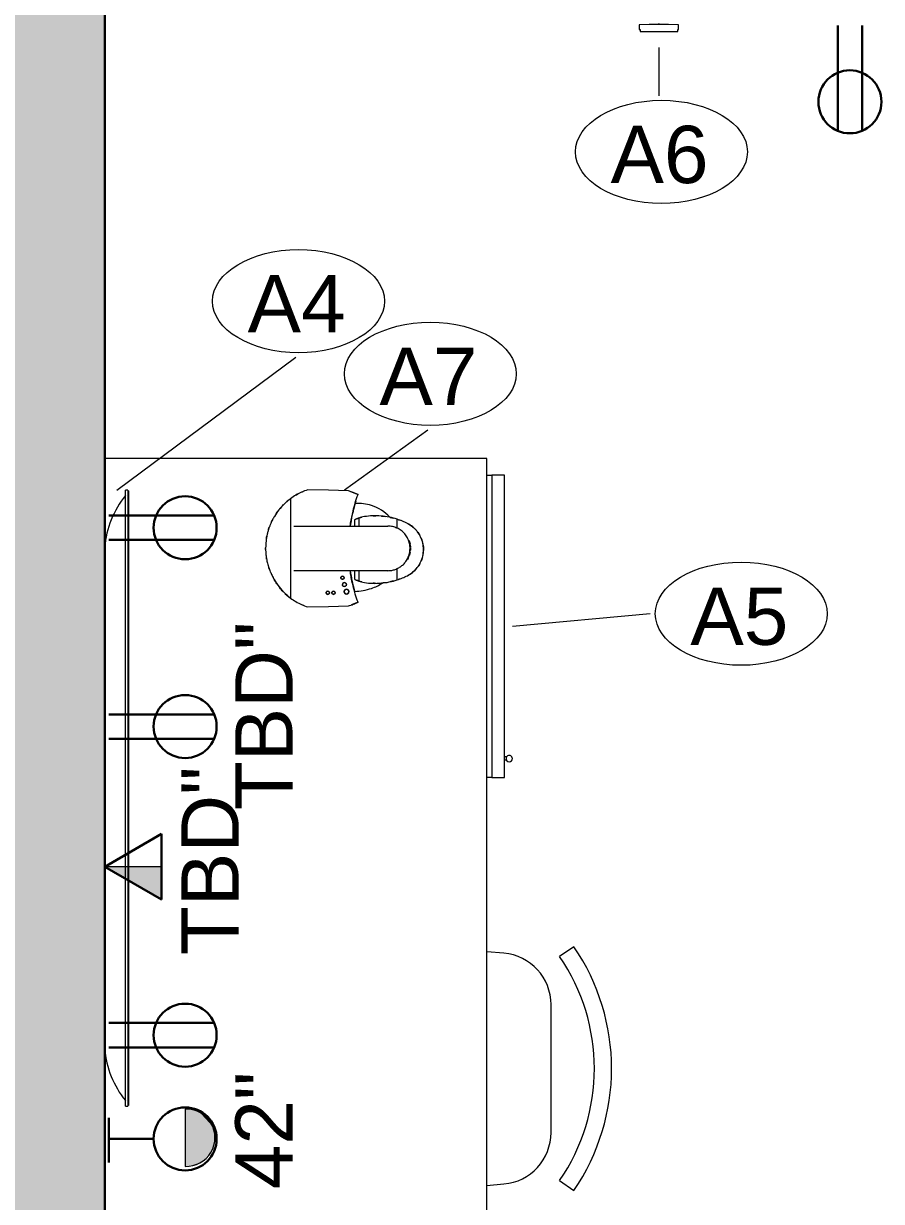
# Model space of a CAD drawing. Header units: inches. Extents: x -1176 to 1507, y -2563 to 978.
# Drawn here: x -219.9 to -152.6, y 132 to 224.5 of the extents above; entities that cross this region are included whole.
import ezdxf

# ---------------------------------------------------------------- set-up
doc = ezdxf.new("R2010")
doc.units = ezdxf.units.IN
doc.header["$MEASUREMENT"] = 0
for name, color, linetype, lineweight in [('A-ANNO-NOTE', 131, 'Continuous', 40), ('A-DETL-GENF', 92, 'Continuous', 18), ('A-WALL', 113, 'Continuous', 18), ('A-WALL-PATT', 111, 'Continuous', 18), ('I-FURN', 30, 'Continuous', 9), ('Q-CASE', 31, 'Continuous', 9), ('Q-SPCQ', 91, 'Continuous', 9), ('Q-SPCQ-IDEN', 132, 'Continuous', 9)]:
    doc.layers.add(name, color=color, linetype=linetype, lineweight=lineweight)
doc.styles.add('Arial', font='arial.ttf', dxfattribs={"height": 4.5})
doc.styles.add('Swis721 Lt BT', font='swissl.ttf', dxfattribs={"height": 4.5})

# ---------------------------------------------------------------- blocks, each defined once
blk = doc.blocks.new('F-Chairs - Side 01-V20-2nd Floor Power _ Signal')
at = {"layer": 'I-FURN'}
for p, q in [((-9.567, -3.524), (-8.802, -4.642)), ((8.802, -4.642), (9.567, -3.524)), ((5.019, -5.319), (-5.019, -5.319)), ((-9.066, -9.03), (-9.181, -10.351)), ((9.181, -10.351), (9.066, -9.03))]:
    blk.add_line(p, q, dxfattribs=at)
for centre, radius, start, end in [((0, -17.506), 16.942, 55.61966, 124.38034), ((0, -17.506), 15.588, 55.61966, 124.38034), ((-5.019, -9.381), 4.062, 90, 175.03026), ((5.019, -9.381), 4.063, 4.96974, 90)]:
    blk.add_arc(centre, radius, start, end, dxfattribs=at)
blk = doc.blocks.new('Desk5 - Desk-6998014-2nd Floor Power _ Signal')
at = {"layer": 'Q-CASE'}
for p, q in [((2331.407, 493.829), (2247.482, 493.829)), ((2247.482, 493.829), (2247.482, 463.829))]:
    blk.add_line(p, q, dxfattribs=at)
blk = doc.blocks.new('A-Flat_Screen_TV - OLED 55BGP 55_-V69-2nd Floor Power _ Signal')
at = {"layer": 'Q-SPCQ'}
for p, q in [((-24.199, 0.188), (24.199, 0.188)), ((-24.199, 0.188), (-24.199, 0)), ((24.199, 0), (-24.199, 0)), ((-24.137, 0), (-24.137, -0.062)), ((24.137, -0.062), (24.137, 0)), ((24.199, 0), (24.199, 0.188)), ((24.137, -0.062), (-24.137, -0.062))]:
    blk.add_line(p, q, dxfattribs=at)
for centre, start, end in [((-19.1, -5.576), 94.6372, 128.96562), ((19.1, -5.576), 51.03438, 85.3628)]:
    blk.add_arc(centre, 7.413, start, end, dxfattribs=at)
blk = doc.blocks.new('A-UC Refrigerator - A-UC Refrigerator-V81-2nd Floor Power _ Signal')
at = {"layer": 'Q-SPCQ'}
for p, q in [((-11.875, -16.75), (-11.875, -16.375)), ((11.875, -16.375), (11.875, -16.75)), ((11.875, -16.75), (-11.875, -16.75)), ((-11.875, -16.75), (-11.875, -17.75)), ((11.875, -16.75), (-11.875, -16.75)), ((11.875, -17.75), (11.875, -16.75)), ((-11.875, -17.75), (11.875, -17.75)), ((-10.5, -17.75), (-10.5, -17.907)), ((-10.5, -17.75), (-10.5, -17.907)), ((-10.25, -17.928), (-10.25, -17.75)), ((-10.25, -17.928), (-10.25, -17.75))]:
    blk.add_line(p, q, dxfattribs=at)
for start, end in [(90, 270), (270, 90)]:
    blk.add_arc((-10.395, -18.125), 0.25, start, end, dxfattribs=at)
blk = doc.blocks.new('HVAC_Other_LK-Systems_Room-Thermostat-S1-Dti-24V-NO - Room Thermostat S1 Dti 24V NO-6786672-2nd Floor Power _ Signal')
at = {"layer": 'A-DETL-GENF', "lineweight": 9}
for p, q in [((-1.549, 0.121), (-1.549, -0.052)), ((-1.476, 0.121), (-1.549, 0.121)), ((-1.476, 0.121), (-1.549, 0.121)), ((-1.549, 0.121), (-1.549, -0.226)), ((-1.476, 0.279), (-1.476, 0.121)), ((1.476, 0.279), (-1.476, 0.279)), ((1.476, 0.279), (-1.476, 0.279)), ((-1.476, 0.279), (-1.476, 0.121)), ((1.476, 0.121), (1.476, 0.279)), ((1.476, 0.121), (1.476, 0.279)), ((1.549, 0.121), (1.476, 0.121)), ((1.549, 0.121), (1.476, 0.121)), ((1.549, -0.226), (1.549, 0.121)), ((1.549, -0.226), (1.549, 0.121)), ((-1.549, -0.052), (-1.549, -0.226)), ((-1.549, -0.226), (-0.757, -0.254)), ((-1.549, -0.226), (-0.757, -0.254)), ((-0.757, -0.254), (0, -0.263)), ((-0.757, -0.254), (-0.063, -0.262)), ((-0.063, -0.262), (-0.061, -0.299)), ((-0.061, -0.299), (0.064, -0.299)), ((-0.061, -0.299), (0.064, -0.299)), ((0, -0.263), (0.757, -0.254)), ((0.063, -0.262), (0.757, -0.254)), ((0.064, -0.299), (0.063, -0.262)), ((0.064, -0.299), (0.063, -0.262)), ((0.757, -0.254), (1.549, -0.226)), ((0.757, -0.254), (1.549, -0.226))]:
    blk.add_line(p, q, dxfattribs=at)
blk = doc.blocks.new('Keurig_Coffee_Maker_18764 - Keurig_Coffee_Maker_18764-V95-2nd Floor Power _ Signal')
at = {"layer": 'Q-SPCQ'}
for p, q in [((-0.611, 4.748), (-0.527, 4.773)), ((-0.527, 4.773), (-0.611, 4.748)), ((-0.611, 4.748), (-0.527, 4.773)), ((-0.527, 4.773), (-0.611, 4.748)), ((-0.611, 4.748), (-0.527, 4.773)), ((-0.527, 4.773), (-0.611, 4.748)), ((-0.611, 4.748), (-0.602, 4.718)), ((-0.611, 4.748), (-0.602, 4.718)), ((-0.611, 4.748), (-0.602, 4.718)), ((-0.602, 4.718), (-0.519, 4.743)), ((-0.519, 4.743), (-0.602, 4.718)), ((-0.602, 4.718), (-0.519, 4.743)), ((-0.519, 4.743), (-0.602, 4.718)), ((-0.602, 4.718), (-0.519, 4.743)), ((-0.519, 4.743), (-0.602, 4.718)), ((-0.519, 4.743), (-0.527, 4.773)), ((-0.519, 4.743), (-0.527, 4.773)), ((-0.519, 4.743), (-0.527, 4.773)), ((-0.514, 4.777), (-0.435, 4.8)), ((-0.514, 4.777), (-0.505, 4.747)), ((-0.426, 4.77), (-0.505, 4.747)), ((-0.435, 4.8), (-0.36, 4.821)), ((-0.426, 4.77), (-0.435, 4.8)), ((-0.352, 4.791), (-0.426, 4.77)), ((-0.36, 4.821), (-0.352, 4.791)), ((-0.305, 4.83), (-0.109, 4.854)), ((-0.305, 4.83), (-0.301, 4.799)), ((-0.105, 4.823), (-0.301, 4.799)), ((-0.109, 4.854), (-0.105, 4.823)), ((-0.041, 4.856), (-0.042, 4.825)), ((0.029, 4.821), (-0.042, 4.825)), ((-0.041, 4.856), (0.031, 4.852)), ((0.029, 4.821), (0.031, 4.852)), ((0.029, 4.821), (0.125, 4.816)), ((0.125, 4.816), (0.029, 4.821)), ((0.031, 4.852), (0.126, 4.847)), ((0.126, 4.847), (0.031, 4.852)), ((0.126, 4.847), (0.125, 4.816)), ((0.196, 4.812), (0.125, 4.816)), ((0.126, 4.847), (0.198, 4.844)), ((0.198, 4.844), (0.196, 4.812)), ((0.274, 4.804), (0.281, 4.834)), ((0.298, 4.798), (0.274, 4.804)), ((0.281, 4.834), (0.435, 4.799)), ((0.428, 4.769), (0.339, 4.789)), ((0.495, 4.754), (0.428, 4.769)), ((0.435, 4.799), (0.502, 4.784)), ((0.438, 4.799), (0.439, 4.798)), ((0.439, 4.798), (0.438, 4.799)), ((0.448, 4.796), (0.441, 4.766)), ((0.472, 4.791), (0.465, 4.76)), ((0.517, 4.748), (0.465, 4.76)), ((0.465, 4.76), (0.495, 4.754)), ((0.502, 4.784), (0.472, 4.791)), ((0.472, 4.791), (0.524, 4.779)), ((0.495, 4.754), (0.502, 4.784)), ((0.502, 4.784), (0.495, 4.754)), ((0.502, 4.784), (0.495, 4.754)), ((0.495, 4.754), (0.495, 4.754)), ((0.498, 4.753), (0.505, 4.783)), ((0.502, 4.784), (0.502, 4.784)), ((0.524, 4.779), (0.517, 4.748)), ((0.581, 4.758), (0.57, 4.729)), ((0.636, 4.704), (0.57, 4.729)), ((0.581, 4.758), (0.647, 4.734)), ((0.636, 4.704), (0.647, 4.734)), ((0.71, 4.708), (0.696, 4.68)), ((0.745, 4.656), (0.696, 4.68)), ((0.696, 4.68), (0.739, 4.659)), ((0.753, 4.687), (0.71, 4.708)), ((0.71, 4.708), (0.759, 4.683)), ((0.888, 4.584), (0.745, 4.656)), ((0.759, 4.683), (0.902, 4.612)), ((-1.561, 3.819), (-2.289, 3.819)), ((0.902, 4.612), (0.888, 4.584)), ((0.908, 4.609), (0.894, 4.581)), ((2.473, 3.819), (1.561, 3.819)), ((-1.75, -4.312), (-1.75, 3.077)), ((1.75, 3.077), (1.75, -4.312)), ((-2.379, 0.792), (-1.75, 0.792)), ((-2.238, 0.472), (-1.75, 0.472)), ((1.75, 0.792), (2.563, 0.792)), ((1.75, 0.472), (2.422, 0.472)), ((-3.9, -4.573), (3.9, -4.573)), ((2.549, -5.785), (2.526, -5.785)), ((0, -6.517), (-0.05, -6.517)), ((0, -6.517), (-0.05, -6.517))]:
    blk.add_line(p, q, dxfattribs=at)
at = {"layer": 'Q-SPCQ', "flags": 128}
for points in [[(-4.518, -0.022), (-4.564, -1.592), (-4.597, -3.214)], [(4.597, -3.214), (4.564, -1.592), (4.518, -0.022)]]:
    blk.add_lwpolyline(points, dxfattribs=at)
at = {"layer": 'Q-SPCQ'}
for centre, radius, start, end in [((-0.112, 0.744), 3.417, 133.21505, 162.02509), ((-0.112, 0.744), 3.417, 17.97491, 33.98161), ((-0.112, 0.744), 3.417, 162.02509, 183.96316), ((-1.507, 0.291), 4.884, 2.07337, 17.97491), ((0, 12.505), 12.505, 252.78032, 257.19271), ((0, 12.505), 12.505, 253.75955, 261.92502), ((0, 12.505), 12.505, 259.0261, 261.94873), ((0, 12.505), 12.505, 278.07893, 285.42794), ((3.397, -0.168), 0.187, 90, 270), ((3.397, -0.168), 0.187, 270, 90), ((2.304, -0.48), 0.125, 90, 270), ((2.304, -0.48), 0.125, 270, 90), ((2.842, -0.335), 0.156, 90, 270), ((2.842, -0.335), 0.156, 270, 90), ((3.483, -1.188), 0.125, 90, 270), ((3.483, -1.636), 0.125, 90, 270), ((3.483, -1.188), 0.125, 270, 90), ((3.483, -1.636), 0.125, 270, 90), ((-0.025, -1.684), 4.833, 219.39833, 221.04572), ((-0.025, -1.684), 4.833, 228.16386, 230.53432), ((-0.025, -1.684), 4.833, 239.65923, 240.07241)]:
    blk.add_arc(centre, radius, start, end, dxfattribs=at)
for points, knots in [([(2.144, 4.616), (2.067, 4.768), (1.885, 5.047), (1.524, 5.401), (1.093, 5.669), (0.607, 5.838), (0.092, 5.896), (-0.424, 5.838), (-0.909, 5.668), (-1.268, 5.445), (-1.52, 5.223), (-1.747, 4.976), (-1.883, 4.768), (-1.96, 4.616)], [0, 0, 0, 0, 0.1, 0.2, 0.3, 0.4, 0.5, 0.6, 0.7, 0.8, 0.85, 0.9, 1, 1, 1, 1]), ([(-0.839, 5.68), (-0.813, 5.692), (-0.714, 5.733), (-0.613, 5.768), (-0.537, 5.79)], [0.1340386, 0.1340386, 0.1340386, 0.1340386, 0.1666667, 0.256932, 0.256932, 0.256932, 0.256932]), ([(-0.384, 5.827), (-0.37, 5.83), (-0.07, 5.891), (0.251, 5.881), (0.555, 5.831), (0.569, 5.829)], [0.3167664, 0.3167664, 0.3167664, 0.3167664, 0.3333333, 0.6666667, 0.6830273, 0.6830273, 0.6830273, 0.6830273]), ([(0.72, 5.79), (0.796, 5.768), (0.899, 5.736), (0.996, 5.69), (1.021, 5.677)], [0.7426327, 0.7426327, 0.7426327, 0.7426327, 0.8333333, 0.8657703, 0.8657703, 0.8657703, 0.8657703]), ([(-1.901, 4.724), (-1.84, 4.831), (-1.702, 5.032), (-1.511, 5.232), (-1.395, 5.331), (-1.372, 5.351)], [0, 0, 0, 0, 0.3333333, 0.6666667, 0.7485665, 0.7485665, 0.7485665, 0.7485665]), ([(1.75, 3.077), (1.749, 3.181), (1.731, 3.384), (1.656, 3.668), (1.552, 3.896), (1.445, 4.068), (1.356, 4.187), (1.256, 4.298), (1.145, 4.403), (1.024, 4.499), (0.897, 4.582), (0.762, 4.654), (0.617, 4.716), (0.466, 4.766), (0.302, 4.804), (0.121, 4.825), (-0.081, 4.827), (-0.278, 4.808), (-0.466, 4.767), (-0.654, 4.702), (-0.832, 4.62), (-0.993, 4.522), (-1.146, 4.404), (-1.284, 4.27), (-1.403, 4.129), (-1.507, 3.972), (-1.624, 3.748), (-1.721, 3.458), (-1.749, 3.207), (-1.75, 3.077)], [0, 0, 0, 0, 0.055556, 0.111111, 0.166667, 0.194444, 0.222222, 0.25, 0.277778, 0.305556, 0.333333, 0.361111, 0.388889, 0.416667, 0.444444, 0.479167, 0.513889, 0.548611, 0.583333, 0.618056, 0.652778, 0.6875, 0.722222, 0.756944, 0.791667, 0.826389, 0.861111, 0.930556, 1, 1, 1, 1]), ([(1.556, 5.351), (1.579, 5.332), (1.695, 5.232), (1.886, 5.032), (2.024, 4.831), (2.086, 4.724)], [0.2509667, 0.2509667, 0.2509667, 0.2509667, 0.3333333, 0.6666667, 1, 1, 1, 1]), ([(2.393, 4.049), (2.402, 4.026), (2.417, 3.985), (2.431, 3.943), (2.437, 3.925)], [0.17849533, 0.17849533, 0.17849533, 0.17849533, 0.2, 0.21629659, 0.21629659, 0.21629659, 0.21629659]), ([(-2.539, 2.588), (-2.538, 2.601), (-2.53, 2.69), (-2.521, 2.779), (-2.512, 2.856)], [0.38887206, 0.38887206, 0.38887206, 0.38887206, 0.4, 0.46606846, 0.46606846, 0.46606846, 0.46606846]), ([(2.56, 3.525), (2.578, 3.454), (2.599, 3.367), (2.619, 3.28), (2.622, 3.264)], [0.3370694, 0.3370694, 0.3370694, 0.3370694, 0.4, 0.41421357, 0.41421357, 0.41421357, 0.41421357]), ([(-1.751, 0.123), (-1.824, 0.133), (-2.222, 0.193), (-2.615, 0.272), (-2.935, 0.349)], [0.7961311, 0.7961311, 0.7961311, 0.7961311, 0.8333333, 1, 1, 1, 1]), ([(-2.332, 0.672), (-2.336, 0.681), (-2.343, 0.699), (-2.359, 0.737), (-2.377, 0.788), (-2.392, 0.83), (-2.399, 0.852)], [0.8338778, 0.8338778, 0.8338778, 0.8338778, 0.8611111, 0.8888889, 0.9444444, 1, 1, 1, 1]), ([(-2.379, 0.792), (-2.371, 0.771), (-2.356, 0.731), (-2.337, 0.683), (-2.322, 0.647), (-2.311, 0.622), (-2.3, 0.598), (-2.289, 0.576), (-2.28, 0.555), (-2.271, 0.536), (-2.262, 0.52), (-2.255, 0.506), (-2.249, 0.494), (-2.243, 0.481), (-2.238, 0.473), (-2.238, 0.472), (-2.238, 0.472)], [0, 0, 0, 0, 0.0555556, 0.1111111, 0.1388889, 0.1666667, 0.1944444, 0.2222222, 0.25, 0.2777778, 0.3055556, 0.3333333, 0.3611111, 0.3888889, 0.4444444, 0.4737946, 0.4737946, 0.4737946, 0.4737946]), ([(2.935, 0.349), (2.615, 0.272), (2.222, 0.193), (1.824, 0.133), (1.751, 0.123)], [0, 0, 0, 0, 0.1666667, 0.2038782, 0.2038782, 0.2038782, 0.2038782]), ([(1.859, 0.139), (1.928, 0.149), (2.288, 0.207), (2.646, 0.28), (2.935, 0.349)], [0.8149744, 0.8149744, 0.8149744, 0.8149744, 0.85, 1, 1, 1, 1]), ([(2.422, 0.472), (2.422, 0.472), (2.423, 0.473), (2.427, 0.481), (2.434, 0.494), (2.441, 0.508), (2.451, 0.527), (2.462, 0.55), (2.47, 0.568), (2.475, 0.579), (2.483, 0.595), (2.495, 0.621), (2.512, 0.66), (2.534, 0.716), (2.551, 0.761), (2.563, 0.792)], [0.5262054, 0.5262054, 0.5262054, 0.5262054, 0.5555556, 0.6111111, 0.6388889, 0.6666667, 0.7083333, 0.75, 0.7708333, 0.78125, 0.7916667, 0.8333333, 0.875, 0.9166667, 1, 1, 1, 1]), ([(2.584, 0.852), (2.576, 0.83), (2.562, 0.788), (2.543, 0.737), (2.528, 0.699), (2.52, 0.681), (2.516, 0.672)], [0, 0, 0, 0, 0.0555556, 0.1111111, 0.1388889, 0.1661222, 0.1661222, 0.1661222, 0.1661222]), ([(3.331, 0.007), (3.339, 0.01), (3.36, 0.016), (3.383, 0.019), (3.397, 0.019)], [0.8888889, 0.8888889, 0.8888889, 0.8888889, 0.9305556, 1, 1, 1, 1]), ([(3.397, 0.019), (3.409, 0.019), (3.424, 0.018), (3.438, 0.015), (3.442, 0.014)], [0, 0, 0, 0, 0.05555556, 0.07172864, 0.07172864, 0.07172864, 0.07172864]), ([(2.304, -0.605), (2.296, -0.604), (2.28, -0.603), (2.259, -0.597), (2.242, -0.589), (2.23, -0.581), (2.219, -0.572), (2.206, -0.558), (2.19, -0.535), (2.177, -0.497), (2.179, -0.456), (2.191, -0.423), (2.203, -0.404), (2.215, -0.391), (2.229, -0.379), (2.257, -0.361), (2.284, -0.355), (2.304, -0.355)], [0, 0, 0, 0, 0.055556, 0.111111, 0.166667, 0.194444, 0.222222, 0.277778, 0.333333, 0.444444, 0.583333, 0.652778, 0.722222, 0.756944, 0.791667, 0.861111, 1, 1, 1, 1]), ([(2.304, -0.355), (2.312, -0.355), (2.323, -0.356), (2.337, -0.359), (2.351, -0.364), (2.365, -0.37), (2.377, -0.378), (2.389, -0.387), (2.401, -0.401), (2.417, -0.424), (2.43, -0.462), (2.429, -0.502), (2.416, -0.536), (2.404, -0.555), (2.392, -0.568), (2.378, -0.58), (2.35, -0.598), (2.323, -0.604), (2.304, -0.605)], [0, 0, 0, 0, 0.055556, 0.083333, 0.111111, 0.166667, 0.194444, 0.222222, 0.277778, 0.333333, 0.444444, 0.583333, 0.652778, 0.722222, 0.756944, 0.791667, 0.861111, 1, 1, 1, 1]), ([(2.739, -0.453), (2.732, -0.447), (2.72, -0.434), (2.699, -0.404), (2.683, -0.357), (2.686, -0.306), (2.701, -0.264), (2.716, -0.241), (2.732, -0.224), (2.744, -0.213), (2.758, -0.203), (2.773, -0.195), (2.782, -0.191), (2.786, -0.189)], [0.2222222, 0.2222222, 0.2222222, 0.2222222, 0.2777778, 0.3333333, 0.4444444, 0.5833333, 0.6527778, 0.7222222, 0.7569444, 0.7916667, 0.8263889, 0.8611111, 0.8888889, 0.8888889, 0.8888889, 0.8888889]), ([(2.842, -0.179), (2.852, -0.179), (2.866, -0.181), (2.884, -0.185), (2.902, -0.19), (2.918, -0.199), (2.934, -0.209), (2.941, -0.215), (2.945, -0.218)], [0, 0, 0, 0, 0.0555556, 0.0833333, 0.1111111, 0.1666667, 0.1944444, 0.2222222, 0.2222222, 0.2222222, 0.2222222]), ([(2.978, -0.259), (2.987, -0.275), (3, -0.313), (2.998, -0.364), (2.983, -0.406), (2.968, -0.429), (2.952, -0.446), (2.94, -0.457), (2.925, -0.468), (2.895, -0.485), (2.867, -0.491), (2.842, -0.492)], [0.3333333, 0.3333333, 0.3333333, 0.3333333, 0.4444444, 0.5833333, 0.6527778, 0.7222222, 0.7569444, 0.7916667, 0.8263889, 0.8611111, 1, 1, 1, 1]), ([(3.274, -0.309), (3.266, -0.302), (3.251, -0.286), (3.226, -0.25), (3.213, -0.212), (3.21, -0.183), (3.21, -0.175)], [0.2222222, 0.2222222, 0.2222222, 0.2222222, 0.2777778, 0.3333333, 0.4444444, 0.4882459, 0.4882459, 0.4882459, 0.4882459]), ([(3.213, -0.137), (3.214, -0.132), (3.217, -0.114), (3.225, -0.094), (3.232, -0.079), (3.234, -0.077)], [0.5555556, 0.5555556, 0.5555556, 0.5555556, 0.5833333, 0.6527778, 0.6666667, 0.6666667, 0.6666667, 0.6666667]), ([(3.397, -0.356), (3.386, -0.356), (3.368, -0.354), (3.347, -0.349), (3.336, -0.346), (3.331, -0.344)], [0, 0, 0, 0, 0.0555556, 0.0833333, 0.1111111, 0.1111111, 0.1111111, 0.1111111]), ([(3.498, -0.01), (3.501, -0.012), (3.509, -0.018), (3.525, -0.03), (3.544, -0.05), (3.568, -0.086), (3.586, -0.136), (3.586, -0.178), (3.582, -0.199)], [0.1737723, 0.1737723, 0.1737723, 0.1737723, 0.1944444, 0.2222222, 0.2777778, 0.3333333, 0.4444444, 0.5555556, 0.5555556, 0.5555556, 0.5555556]), ([(3.575, -0.228), (3.573, -0.236), (3.564, -0.257), (3.548, -0.281), (3.532, -0.299), (3.524, -0.307), (3.521, -0.309)], [0.6069174, 0.6069174, 0.6069174, 0.6069174, 0.6527778, 0.7222222, 0.7569444, 0.7777778, 0.7777778, 0.7777778, 0.7777778]), ([(3.483, -1.313), (3.475, -1.313), (3.46, -1.311), (3.439, -1.306), (3.418, -1.296), (3.4, -1.283), (3.385, -1.267), (3.369, -1.243), (3.356, -1.206), (3.357, -1.165), (3.37, -1.131), (3.382, -1.112), (3.395, -1.099), (3.408, -1.087), (3.422, -1.078), (3.433, -1.073), (3.435, -1.072)], [0, 0, 0, 0, 0.0555556, 0.1111111, 0.1666667, 0.2222222, 0.2777778, 0.3333333, 0.4444444, 0.5833333, 0.6527778, 0.7222222, 0.7569444, 0.7916667, 0.8611111, 0.878846, 0.878846, 0.878846, 0.878846]), ([(3.359, -1.657), (3.356, -1.639), (3.357, -1.612), (3.37, -1.578), (3.385, -1.556), (3.404, -1.537), (3.436, -1.517), (3.463, -1.511), (3.483, -1.511)], [0.4444444, 0.4444444, 0.4444444, 0.4444444, 0.5833333, 0.6527778, 0.7222222, 0.7916667, 0.8611111, 1, 1, 1, 1]), ([(3.592, -1.249), (3.588, -1.255), (3.579, -1.269), (3.561, -1.287), (3.529, -1.307), (3.502, -1.313), (3.483, -1.313)], [0.6666667, 0.6666667, 0.6666667, 0.6666667, 0.7222222, 0.7916667, 0.8611111, 1, 1, 1, 1]), ([(3.483, -1.511), (3.49, -1.511), (3.505, -1.512), (3.526, -1.518), (3.546, -1.528), (3.564, -1.54), (3.58, -1.556), (3.596, -1.58), (3.608, -1.614), (3.608, -1.643), (3.606, -1.657)], [0, 0, 0, 0, 0.0555556, 0.1111111, 0.1666667, 0.2222222, 0.2777778, 0.3333333, 0.4444444, 0.5555556, 0.5555556, 0.5555556, 0.5555556]), ([(3.591, -1.697), (3.588, -1.703), (3.579, -1.717), (3.561, -1.735), (3.529, -1.754), (3.502, -1.76), (3.483, -1.761)], [0.6666667, 0.6666667, 0.6666667, 0.6666667, 0.7222222, 0.7916667, 0.8611111, 1, 1, 1, 1]), ([(3.53, -1.072), (3.536, -1.075), (3.548, -1.081), (3.565, -1.093), (3.58, -1.108), (3.596, -1.132), (3.608, -1.166), (3.608, -1.195), (3.606, -1.209)], [0.121154, 0.121154, 0.121154, 0.121154, 0.1666667, 0.2222222, 0.2777778, 0.3333333, 0.4444444, 0.5555556, 0.5555556, 0.5555556, 0.5555556]), ([(-4.285, -3.961), (-4.262, -4.005), (-4.235, -4.057), (-4.205, -4.107), (-4.2, -4.116)], [0.3713401, 0.3713401, 0.3713401, 0.3713401, 0.5, 0.5248828, 0.5248828, 0.5248828, 0.5248828]), ([(-4.2, -4.116), (-4.205, -4.108), (-4.234, -4.057), (-4.261, -4.004), (-4.282, -3.96)], [0.4751172, 0.4751172, 0.4751172, 0.4751172, 0.5, 0.6286599, 0.6286599, 0.6286599, 0.6286599]), ([(-3.9, -4.573), (-3.769, -4.748), (-3.49, -5.074), (-3.023, -5.492), (-2.601, -5.782), (-2.29, -5.956), (-2.107, -6.047), (-1.943, -6.122), (-1.752, -6.2), (-1.568, -6.266), (-1.436, -6.308), (-1.36, -6.329), (-1.244, -6.361), (-1.067, -6.406), (-0.884, -6.442), (-0.76, -6.461), (-0.677, -6.473), (-0.53, -6.49), (-0.315, -6.508), (-0.139, -6.515), (-0.05, -6.517)], [0, 0, 0, 0, 0.142857, 0.285714, 0.428571, 0.5, 0.535714, 0.571429, 0.625, 0.678571, 0.705357, 0.71875, 0.732143, 0.785714, 0.839286, 0.852679, 0.866071, 0.892857, 0.946429, 1, 1, 1, 1]), ([(-3.291, -5.247), (-3.332, -5.21), (-3.383, -5.162), (-3.432, -5.112), (-3.442, -5.101)], [0.79638486, 0.79638486, 0.79638486, 0.79638486, 0.83333333, 0.8435005, 0.8435005, 0.8435005, 0.8435005]), ([(-3.441, -5.103), (-3.43, -5.114), (-3.38, -5.164), (-3.329, -5.212), (-3.288, -5.248)], [0.23427003, 0.23427003, 0.23427003, 0.23427003, 0.25, 0.30481789, 0.30481789, 0.30481789, 0.30481789]), ([(3.037, -5.454), (3.148, -5.367), (3.267, -5.266), (3.38, -5.158), (3.391, -5.147)], [0.2716855, 0.2716855, 0.2716855, 0.2716855, 0.4, 0.414526, 0.414526, 0.414526, 0.414526]), ([(3.391, -5.148), (3.301, -5.234), (3.183, -5.336), (3.062, -5.435), (3.038, -5.455)], [0.585474, 0.585474, 0.585474, 0.585474, 0.7, 0.7283145, 0.7283145, 0.7283145, 0.7283145]), ([(3.855, -4.632), (3.838, -4.655), (3.746, -4.772), (3.647, -4.883), (3.564, -4.969)], [0.3739159, 0.3739159, 0.3739159, 0.3739159, 0.4, 0.5097654, 0.5097654, 0.5097654, 0.5097654]), ([(-2.715, -5.699), (-2.758, -5.671), (-2.825, -5.624), (-2.892, -5.576), (-2.918, -5.557)], [0.63255371, 0.63255371, 0.63255371, 0.63255371, 0.66666667, 0.68782663, 0.68782663, 0.68782663, 0.68782663]), ([(-2.913, -5.56), (-2.887, -5.579), (-2.82, -5.627), (-2.753, -5.675), (-2.712, -5.704)], [0.46748557, 0.46748557, 0.46748557, 0.46748557, 0.5, 0.54988363, 0.54988363, 0.54988363, 0.54988363]), ([(-2.32, -5.938), (-2.278, -5.961), (-2.205, -6), (-2.129, -6.034), (-2.097, -6.048)], [0.7023309, 0.7023309, 0.7023309, 0.7023309, 0.75, 0.78527969, 0.78527969, 0.78527969, 0.78527969]), ([(-1.455, -6.301), (-1.475, -6.295), (-1.55, -6.271), (-1.623, -6.245), (-1.676, -6.225)], [0.3190358, 0.3190358, 0.3190358, 0.3190358, 0.33333333, 0.37139588, 0.37139588, 0.37139588, 0.37139588]), ([(-0.767, -6.46), (-0.776, -6.459), (-0.838, -6.449), (-0.899, -6.438), (-0.953, -6.428)], [0.1610836, 0.1610836, 0.1610836, 0.1610836, 0.16666667, 0.2032532, 0.2032532, 0.2032532, 0.2032532]), ([(0, -6.517), (0.087, -6.516), (0.259, -6.51), (0.469, -6.493), (0.634, -6.473), (0.757, -6.454), (0.877, -6.433), (1.016, -6.405), (1.171, -6.369), (1.313, -6.329), (1.424, -6.295), (1.534, -6.26), (1.67, -6.212), (1.828, -6.149), (2.036, -6.059), (2.187, -5.983), (2.286, -5.929)], [0, 0, 0, 0, 0.1, 0.2, 0.25, 0.3, 0.35, 0.4, 0.475, 0.55, 0.5875, 0.625, 0.7, 0.775, 0.85, 1, 1, 1, 1]), ([(0.858, -6.436), (0.836, -6.44), (0.786, -6.449), (0.737, -6.456), (0.709, -6.46)], [0.6380075, 0.6380075, 0.6380075, 0.6380075, 0.66666667, 0.70124078, 0.70124078, 0.70124078, 0.70124078]), ([(0.71, -6.461), (0.737, -6.457), (0.786, -6.449), (0.836, -6.44), (0.858, -6.437)], [0.29875922, 0.29875922, 0.29875922, 0.29875922, 0.33333333, 0.3619925, 0.3619925, 0.3619925, 0.3619925]), ([(1.523, -6.263), (1.535, -6.259), (1.569, -6.247), (1.603, -6.235), (1.624, -6.226)], [0.65060949, 0.65060949, 0.65060949, 0.65060949, 0.66666667, 0.69577662, 0.69577662, 0.69577662, 0.69577662]), ([(1.625, -6.227), (1.603, -6.235), (1.569, -6.247), (1.535, -6.259), (1.523, -6.263)], [0.30422338, 0.30422338, 0.30422338, 0.30422338, 0.33333333, 0.34939051, 0.34939051, 0.34939051, 0.34939051]), ([(2.848, -5.593), (2.804, -5.624), (2.622, -5.746), (2.433, -5.855), (2.286, -5.929)], [0.8, 0.8, 0.8, 0.8, 0.85, 1, 1, 1, 1])]:
    blk.add_open_spline(points, degree=3, knots=knots, dxfattribs=at)
for points in [[(-1.148, 5.514), (-1.1, 5.544), (-1.052, 5.573), (-1.002, 5.6)], [(1.186, 5.6), (1.236, 5.573), (1.284, 5.545), (1.332, 5.514)], [(-1.96, 4.616), (-1.95, 4.635), (-1.931, 4.671), (-1.911, 4.707), (-1.901, 4.724)], [(-1.269, 5.431), (-1.23, 5.46), (-1.189, 5.487), (-1.148, 5.514)], [(1.332, 5.514), (1.374, 5.487), (1.414, 5.46), (1.453, 5.431)], [(2.086, 4.724), (2.096, 4.707), (2.116, 4.671), (2.135, 4.635), (2.144, 4.616)], [(-2.289, 3.819), (-2.355, 3.615), (-2.464, 3.199), (-2.555, 2.549), (-2.569, 1.89), (-2.527, 1.457), (-2.494, 1.244)], [(-1.96, 4.616), (-2.024, 4.489), (-2.144, 4.228), (-2.244, 3.957), (-2.289, 3.819)], [(-2.253, 3.925), (-2.239, 3.966), (-2.223, 4.007), (-2.207, 4.047)], [(2.473, 3.819), (2.428, 3.957), (2.328, 4.228), (2.209, 4.489), (2.144, 4.616)], [(2.678, 1.244), (2.712, 1.457), (2.753, 1.89), (2.74, 2.549), (2.648, 3.199), (2.54, 3.615), (2.473, 3.819)], [(-2.437, 3.264), (-2.419, 3.351), (-2.4, 3.439), (-2.377, 3.525)], [(2.693, 2.854), (2.706, 2.766), (2.717, 2.677), (2.726, 2.588)], [(-2.558, 1.934), (-2.56, 2.004), (-2.56, 2.075), (-2.559, 2.145)], [(2.745, 2.146), (2.745, 2.075), (2.742, 2.005), (2.737, 1.934)], [(-2.494, 1.244), (-2.482, 1.166), (-2.45, 1.013), (-2.405, 0.865), (-2.379, 0.792)], [(-2.399, 0.852), (-2.42, 0.916), (-2.439, 0.98), (-2.455, 1.046)], [(2.563, 0.792), (2.589, 0.865), (2.635, 1.013), (2.666, 1.166), (2.678, 1.244)], [(2.639, 1.046), (2.623, 0.98), (2.605, 0.916), (2.584, 0.852)], [(-4.23, 0.737), (-4.286, 0.614), (-4.389, 0.365), (-4.478, 0.108), (-4.518, -0.022)], [(-4.23, 0.737), (-4.268, 0.653), (-4.341, 0.483), (-4.406, 0.31), (-4.437, 0.223)], [(-4.437, 0.223), (-4.406, 0.31), (-4.341, 0.483), (-4.268, 0.653), (-4.23, 0.737)], [(-2.935, 0.349), (-3.155, 0.402), (-3.591, 0.52), (-4.018, 0.661), (-4.23, 0.737)], [(-2.935, 0.349), (-2.59, 0.266), (-2.244, 0.198), (-1.895, 0.144)], [(-1.814, 0.132), (-1.899, 0.145), (-1.984, 0.157), (-2.069, 0.172)], [(2.935, 0.349), (2.592, 0.267), (2.247, 0.199), (1.9, 0.145)], [(4.23, 0.737), (4.018, 0.661), (3.591, 0.52), (3.155, 0.402), (2.935, 0.349)], [(4.437, 0.223), (4.406, 0.31), (4.341, 0.483), (4.268, 0.653), (4.23, 0.737)], [(4.518, -0.022), (4.478, 0.108), (4.389, 0.365), (4.286, 0.614), (4.23, 0.737)], [(4.23, 0.737), (4.268, 0.653), (4.341, 0.483), (4.406, 0.31), (4.437, 0.223)], [(3.464, -0.344), (3.443, -0.351), (3.421, -0.355), (3.397, -0.356)], [(3.483, -1.761), (3.475, -1.761), (3.46, -1.759), (3.439, -1.753), (3.419, -1.744), (3.407, -1.735), (3.401, -1.73)], [(3.439, -1.071), (3.452, -1.066), (3.467, -1.063), (3.483, -1.063)], [(3.483, -1.063), (3.49, -1.063), (3.505, -1.064), (3.52, -1.068), (3.526, -1.071)], [(-4.597, -3.214), (-4.545, -3.375), (-4.426, -3.692), (-4.192, -4.149), (-4.003, -4.434), (-3.9, -4.573)], [(-4.466, -3.574), (-4.458, -3.592), (-4.451, -3.61), (-4.443, -3.627)], [(-4.443, -3.627), (-4.451, -3.61), (-4.458, -3.592), (-4.466, -3.574)], [(3.9, -4.573), (4.003, -4.434), (4.192, -4.149), (4.426, -3.692), (4.545, -3.375), (4.597, -3.214)], [(4.445, -3.623), (4.452, -3.607), (4.459, -3.59), (4.466, -3.574)], [(4.466, -3.574), (4.459, -3.59), (4.452, -3.607), (4.445, -3.623)], [(2.286, -5.929), (2.494, -5.823), (2.891, -5.584), (3.434, -5.133), (3.752, -4.77), (3.9, -4.573)], [(3.566, -4.971), (3.668, -4.863), (3.763, -4.749), (3.853, -4.631)], [(-2.105, -6.047), (-2.18, -6.011), (-2.254, -5.972), (-2.327, -5.932)], [(-1.66, -6.232), (-1.607, -6.251), (-1.554, -6.27), (-1.5, -6.287)], [(-1.5, -6.287), (-1.482, -6.293), (-1.463, -6.298), (-1.445, -6.304)], [(-0.941, -6.43), (-0.888, -6.44), (-0.836, -6.45), (-0.784, -6.457)], [(2.286, -5.929), (2.482, -5.83), (2.669, -5.718), (2.848, -5.593)], [(0, -6.517), (0.026, -6.517), (0.052, -6.517), (0.077, -6.516)], [(0.077, -6.516), (0.052, -6.517), (0.026, -6.517), (0, -6.517)]]:
    blk.add_open_spline(points, degree=3, dxfattribs=at)
blk = doc.blocks.new('Appliance_Specialty Equipment Tag - Standard-3515593-2nd Floor Power _ Signal')
at = {"layer": 'Q-SPCQ-IDEN'}
blk.add_ellipse((-0.0499, 0.0037), major_axis=(-0.1406, 0), ratio=0.600473, dxfattribs=at)

msp = doc.modelspace()

# ---------------------------------------------------------------- hatches: boundary and pattern name
at = {"layer": 'A-ANNO-NOTE', "lineweight": 9}
for points in [[(-209.105, 155.746), (-209.105, 158.324), (-213.571, 158.324)], [(-206.944, 134.794), (-207.183, 139.283), (-207.263, 139.281)], [(-207.103, 134.784), (-206.944, 134.794), (-207.263, 139.281)], [(-207.183, 134.783), (-207.103, 134.784), (-207.263, 139.281)], [(-207.183, 134.783), (-207.263, 139.281), (-207.263, 134.784)], [(-206.944, 134.794), (-206.865, 139.262), (-207.183, 139.283)], [(-206.944, 134.794), (-206.111, 139.018), (-206.865, 139.262)], [(-206.944, 134.794), (-205.339, 135.725), (-206.111, 139.018)], [(-206.327, 139.119), (-206.63, 139.217), (-206.865, 139.262)], [(-206.111, 139.018), (-206.327, 139.119), (-206.865, 139.262)], [(-205.211, 135.927), (-205.104, 137.924), (-206.111, 139.018)], [(-205.778, 138.8), (-205.841, 138.848), (-206.111, 139.018)], [(-205.656, 138.697), (-205.778, 138.8), (-206.111, 139.018)], [(-205.339, 138.34), (-205.656, 138.697), (-206.111, 139.018)], [(-205.104, 137.924), (-205.339, 138.34), (-206.111, 139.018)], [(-205.339, 135.725), (-205.211, 135.927), (-206.111, 139.018)], [(-205.104, 137.924), (-205.211, 138.138), (-205.339, 138.34)], [(-205.211, 135.927), (-204.949, 137.39), (-205.104, 137.924)], [(-205.211, 135.927), (-204.929, 137.232), (-204.949, 137.39)], [(-205.211, 135.927), (-204.929, 136.834), (-204.929, 137.232)], [(-204.949, 137.39), (-204.963, 137.468), (-205.047, 137.776)], [(-205.211, 135.927), (-205.022, 136.365), (-204.929, 136.834)], [(-205.211, 135.927), (-205.137, 136.068), (-205.022, 136.365)], [(-206.944, 134.794), (-205.973, 135.128), (-205.339, 135.725)], [(-206.944, 134.794), (-206.553, 134.869), (-205.973, 135.128)], [(-206.553, 134.869), (-206.327, 134.946), (-205.973, 135.128)], [(-206.327, 134.946), (-206.254, 134.978), (-205.973, 135.128)], [(-205.973, 135.128), (-205.656, 135.368), (-205.339, 135.725)], [(-205.973, 135.128), (-205.906, 135.171), (-205.656, 135.368)], [(-205.656, 135.368), (-205.598, 135.423), (-205.339, 135.725)], [(-205.598, 135.423), (-205.542, 135.48), (-205.339, 135.725)]]:
    msp.add_hatch(color=256, dxfattribs=at).paths.add_polyline_path(points, flags=0)
at = {"layer": 'A-WALL-PATT', "lineweight": 9}
h = msp.add_hatch(color=7, dxfattribs=at)
h.paths.add_polyline_path([(-213.571, 106.468), (-213.571, 273.184), (-227.571, 273.184), (-227.571, 106.468)], flags=0)
h.paths.add_polyline_path([(-213.571, 307.184), (-213.571, 330.684), (-227.571, 330.684), (-227.571, 307.184)], flags=0)

# ---------------------------------------------------------------- linework, layer by layer
at = {"layer": 'A-ANNO-NOTE', "lineweight": 30}
for p, q in [((-156.033, 224.384), (-156.033, 216.12)), ((-154.116, 224.384), (-154.116, 216.12)), ((-213.244, 185.904), (-204.981, 185.904)), ((-213.244, 183.987), (-204.981, 183.987)), ((-213.244, 170.29), (-204.981, 170.29)), ((-213.244, 168.374), (-204.981, 168.374)), ((-213.571, 158.324), (-209.105, 160.903)), ((-209.105, 160.903), (-209.105, 155.746)), ((-213.571, 158.324), (-209.105, 155.746)), ((-213.244, 146.047), (-204.981, 146.047)), ((-213.244, 144.131), (-204.981, 144.131)), ((-213.244, 138.585), (-213.244, 135.078)), ((-213.244, 136.949), (-209.738, 136.949))]:
    msp.add_line(p, q, dxfattribs=at)
at = {"layer": 'A-ANNO-NOTE', "lineweight": 9}
for p, q in [((-213.571, 158.324), (-209.105, 155.746)), ((-209.105, 158.324), (-213.571, 158.324)), ((-209.105, 155.746), (-209.105, 158.324)), ((-207.263, 139.281), (-207.263, 134.784))]:
    msp.add_line(p, q, dxfattribs=at)
at = {"layer": 'A-ANNO-NOTE', "lineweight": 30}
for centre in [(-155.074, 218.402), (-207.263, 184.945), (-207.263, 169.332), (-207.263, 145.089), (-207.263, 136.945)]:
    msp.add_circle(centre, 2.475, dxfattribs=at)
at = {"layer": 'A-ANNO-NOTE', "lineweight": 9}
msp.add_arc((-207.17, 137.033), 2.25, 267.64269, 92.35731, dxfattribs=at)
at = {"layer": 'A-WALL', "color": 8, "lineweight": 30}
msp.add_line((-213.571, 106.468), (-213.571, 273.184), dxfattribs=at)
at = {"layer": 'Q-SPCQ-IDEN'}
for p, q in [((-170.072, 222.665), (-170.072, 218.87)), ((-212.633, 187.91), (-198.566, 198.342)), ((-194.747, 187.921), (-188.216, 192.639)), ((-181.571, 177.21), (-170.764, 178.199))]:
    msp.add_line(p, q, dxfattribs=at)

# ---------------------------------------------------------------- block references
at = {"layer": 'I-FURN', "rotation": 269.9999999999994}
msp.add_blockref('F-Chairs - Side 01-V20-2nd Floor Power _ Signal', (-173.219, 142.468), dxfattribs=at)
at = {"layer": 'Q-CASE', "rotation": 270.0000000000001}
msp.add_blockref('Desk5 - Desk-6998014-2nd Floor Power _ Signal', (-677.4, 2437.875), dxfattribs=at)
at = {"layer": 'Q-SPCQ'}
for name, p, rotation in [('HVAC_Other_LK-Systems_Room-Thermostat-S1-Dti-24V-NO - Room Thermostat S1 Dti 24V NO-6786672-2nd Floor Power _ Signal', (-170.07, 224.21), 180), ('A-UC Refrigerator - A-UC Refrigerator-V81-2nd Floor Power _ Signal', (-199.946, 177.21), 89.99999999999957), ('A-Flat_Screen_TV - OLED 55BGP 55_-V69-2nd Floor Power _ Signal', (-211.758, 163.71), 89.99999999999942), ('Keurig_Coffee_Maker_18764 - Keurig_Coffee_Maker_18764-V95-2nd Floor Power _ Signal', (-194.427, 183.324), 269.9999999999996)]:
    msp.add_blockref(name, p, dxfattribs=dict(at, rotation=rotation))
at = {"layer": 'Q-SPCQ-IDEN', "xscale": 47.99999999999997, "yscale": 47.99999999999997, "zscale": 47.99999999999997}
for p in [(-167.474, 214.288), (-195.968, 202.564), (-185.618, 196.861), (-161.21, 178.019)]:
    msp.add_blockref('Appliance_Specialty Equipment Tag - Standard-3515593-2nd Floor Power _ Signal', p, dxfattribs=at)

# ---------------------------------------------------------------- texts
at = {"layer": 'A-ANNO-NOTE', "lineweight": 9, "char_height": 4.5, "attachment_point": 1, "rotation": 90, "style": 'Swis721 Lt BT'}
for s, insert, width in [('TBD"', (-203.327, 162.765), 16.665), ('TBD"', (-207.558, 151.389), 16.665), ('42"', (-203.327, 132.996), 10.302)]:
    msp.add_mtext(s, dxfattribs=dict(at, insert=insert, width=width))
at = {"layer": 'Q-SPCQ-IDEN', "char_height": 4.5, "width": 9.393, "attachment_point": 1, "style": 'Arial'}
for s, insert in [('A6', (-173.863, 216.517)), ('A4', (-202.358, 204.792)), ('A7', (-192.007, 199.089)), ('A5', (-167.599, 180.247))]:
    msp.add_mtext(s, dxfattribs=dict(at, insert=insert))

doc.saveas('drawing.dxf')
